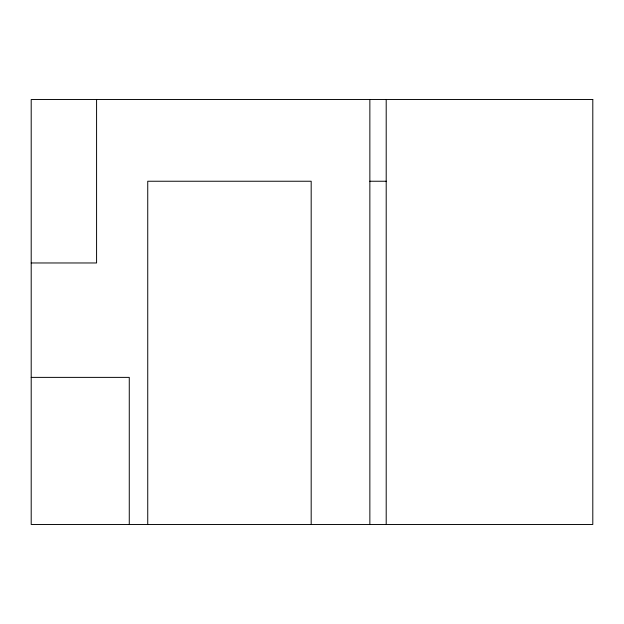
<?xml version="1.0" encoding="UTF-8"?>
<svg xmlns="http://www.w3.org/2000/svg" width="624" height="624" viewBox="0 0 624 624"><rect width="100%" height="100%" fill="white"/><g stroke="black" fill="none" stroke-linecap="round" stroke-linejoin="round"><path stroke-width="0.94" d="M369.86 181.241L386.201 181.241M31.2 262.969L96.58 262.969L96.58 99.52M31.2 377.38L129.269 377.38L129.269 524.48M386.201 99.52L386.201 524.48M369.86 99.52L369.86 524.48M311.181 524.48L311.181 181.241L147.74 181.241L147.74 524.48M592.8 99.52L31.2 99.52L31.2 524.48L592.8 524.48L592.8 99.52"/></g></svg>
